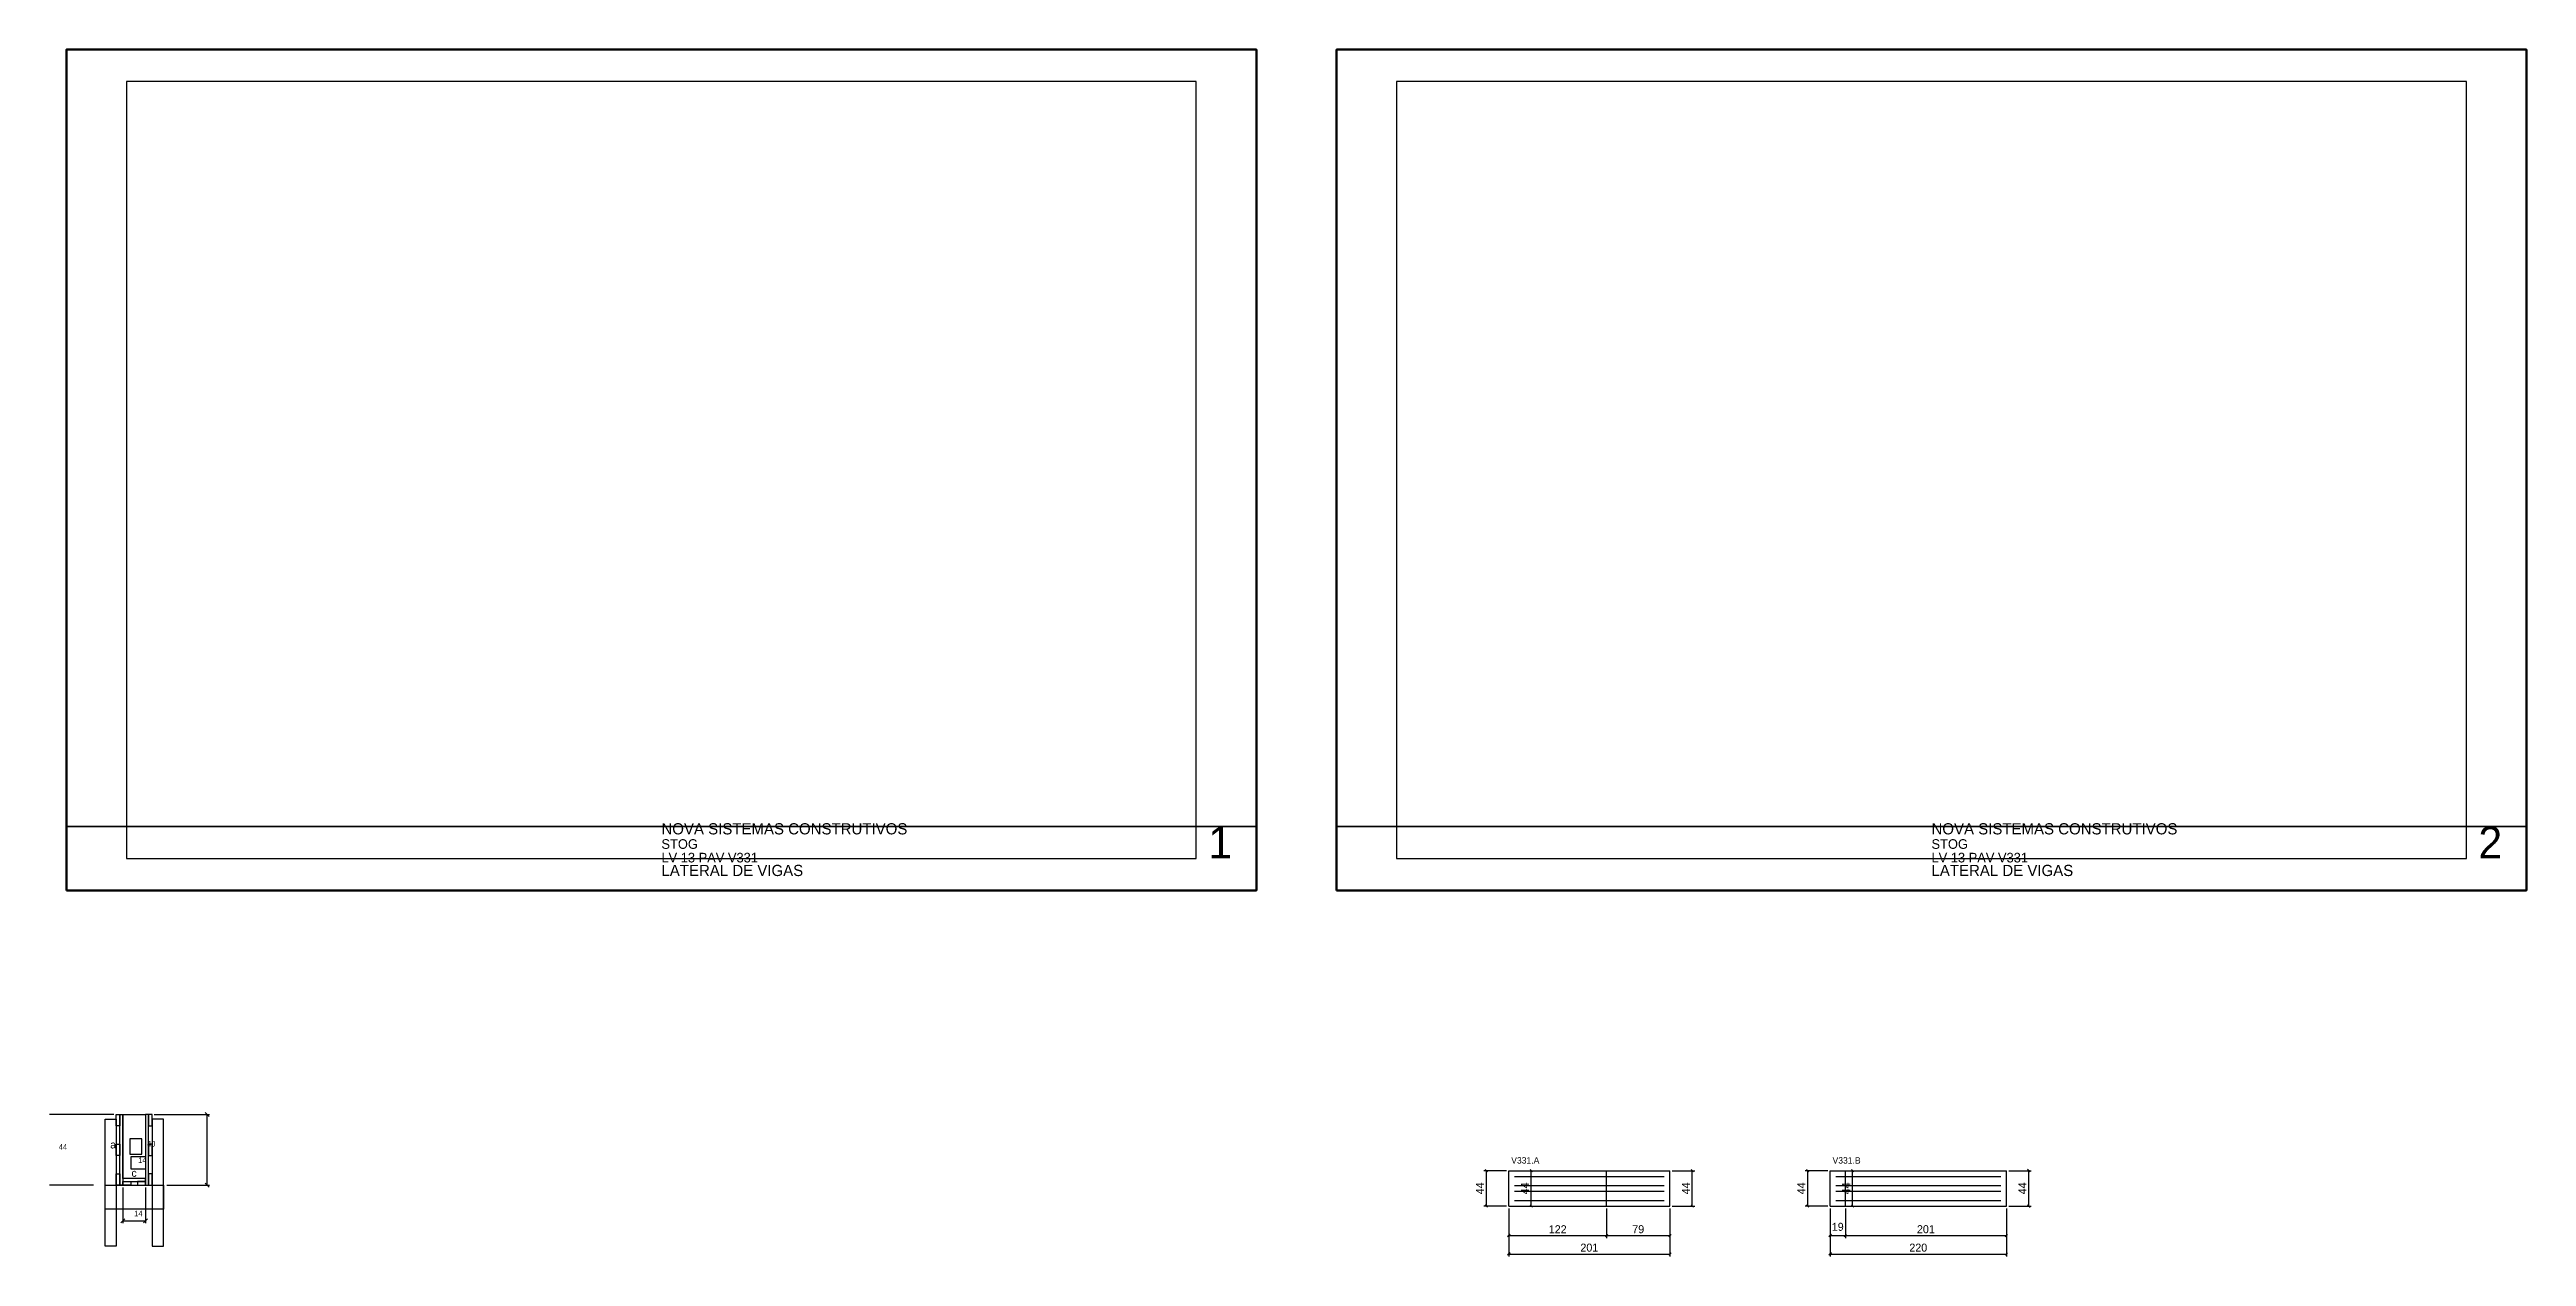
# Model space of a CAD drawing. Extents: x -9000 to 3070, y -257 to 1250.
# Drawn here: x -21 to 3070, y -257 to 1250 of the extents above.
import ezdxf

# ---------------------------------------------------------------- set-up
doc = ezdxf.new("R2010")
doc.units = 0
for name, color, linetype in [('CARIMBO', 255, 'Continuous'), ('CONCRETO', 251, 'Continuous'), ('COTA', 241, 'Continuous'), ('Cota Seção (2x)', 241, 'Continuous'), ('detalhes', 7, 'Continuous'), ('Folhas', 255, 'Continuous'), ('Madeira', 126, 'Continuous'), ('NOMENCLATURA', 7, 'Continuous'), ('Painéis', 200, 'Continuous'), ('SARR_2.2x7', 40, 'Continuous'), ('SARR_3.5x7', 81, 'Continuous')]:
    doc.layers.add(name, color=color, linetype=linetype)
doc.dimstyles.new('PAINEL', dxfattribs={"dimtxt": 10, "dimasz": 3, "dimexe": 3, "dimexo": 3, "dimgap": 3, "dimtad": 1, "dimblk": 'OBLIQUE', "dimblk1": 'OBLIQUE', "dimcen": 2.5, "dimclrd": 4, "dimclre": 4, "dimclrt": 240, "dimazin": 3, "dimtfac": 1, "dimtmove": 0, "dimatfit": 3})

# ---------------------------------------------------------------- blocks, each defined once
blk = doc.blocks.new('_OBLIQUE')
at = {"color": 0, "linetype": 'BYBLOCK'}
blk.add_line((-0.5, -0.5), (0.5, 0.5), dxfattribs=at)

msp = doc.modelspace()

# ---------------------------------------------------------------- linework, layer by layer
at = {"layer": 'CARIMBO', "lineweight": 35}
for p, q in [((0, 280), (1485, 280)), ((1585, 280), (3070, 280))]:
    msp.add_line(p, q, dxfattribs=at)
at = {"layer": 'CONCRETO', "color": 251}
msp.add_lwpolyline([(70.5, -79.75), (98.5, -79.75), (98.5, -107.75), (98.5, -159.75), (70.5, -159.75), (70.5, -79.75)], dxfattribs=at)
at = {"layer": 'COTA', "color": 4}
for p, q in [((59.1, -79.75), (-21.157, -79.75)), ((109.5, -79.75), (178.372, -79.75)), ((175.372, -167.75), (175.372, -79.75)), ((33.9, -167.75), (-21.157, -167.75)), ((70.5, -170.75), (70.5, -215.477)), ((98.5, -170.75), (98.5, -215.477)), ((125.1, -167.75), (178.372, -167.75)), ((70.5, -212.477), (98.5, -212.477))]:
    msp.add_line(p, q, dxfattribs=at)
at = {"layer": 'COTA'}
for points in [[(177.872, -82.25), (172.872, -77.25)], [(172.872, -165.25), (177.872, -170.25)], [(73, -209.977), (68, -214.977)], [(96, -214.977), (101, -209.977)]]:
    msp.add_lwpolyline(points, dxfattribs=at)
at = {"layer": 'Cota Seção (2x)', "color": 180}
for p, q in [((79, -110.083), (79, -129.417)), ((94, -110.083), (79, -110.083)), ((94, -129.417), (94, -110.083)), ((79, -129.417), (94, -129.417)), ((80.167, -132.75), (80.167, -147.75)), ((98.833, -132.75), (80.167, -132.75)), ((80.167, -147.75), (98.833, -147.75)), ((98.833, -147.75), (98.833, -132.75))]:
    msp.add_line(p, q, dxfattribs=at)
at = {"layer": 'Folhas', "lineweight": 50}
for points in [[(0, 200), (1485, 200), (1485, 1250), (0, 1250)], [(1585, 200), (3070, 200), (3070, 1250), (1585, 1250)]]:
    msp.add_lwpolyline(points, close=True, dxfattribs=at)
at = {"layer": 'Folhas', "lineweight": 25}
for points in [[(75, 240), (1410, 240), (1410, 1210), (75, 1210)], [(1660, 240), (2995, 240), (2995, 1210), (1660, 1210)]]:
    msp.add_lwpolyline(points, close=True, dxfattribs=at)
at = {"layer": 'Madeira', "color": 126}
for points in [[(66.5, -93.75), (62.1, -93.75), (62.1, -79.75), (66.5, -79.75), (66.5, -93.75)], [(102.5, -93.75), (106.9, -93.75), (106.9, -79.75), (102.5, -79.75), (102.5, -93.75)], [(66.5, -130.75), (62.1, -130.75), (62.1, -116.75), (66.5, -116.75), (66.5, -130.75)], [(102.5, -130.75), (106.9, -130.75), (106.9, -116.75), (102.5, -116.75), (102.5, -130.75)], [(66.5, -167.75), (62.1, -167.75), (62.1, -153.75), (66.5, -153.75), (66.5, -167.75)], [(102.5, -167.75), (106.9, -167.75), (106.9, -153.75), (102.5, -153.75), (102.5, -167.75)], [(70.5, -167.75), (70.5, -163.35), (80.5, -163.35), (80.5, -167.75), (70.5, -167.75)], [(98.5, -167.75), (98.5, -163.35), (88.5, -163.35), (88.5, -167.75), (98.5, -167.75)]]:
    msp.add_lwpolyline(points, dxfattribs=at)
at = {"layer": 'Painéis'}
for p, q in [((1800, -150), (1922, -150)), ((1800, -194), (1800, -150)), ((1922, -194), (1922, -150)), ((1922, -194), (1922, -150)), ((1922, -150), (2001, -150)), ((1922, -194), (1922, -150)), ((2001, -194), (2001, -150)), ((2201, -150), (2220, -150)), ((2201, -194), (2201, -150)), ((2220, -194), (2220, -150)), ((2220, -194), (2220, -150)), ((2220, -150), (2421, -150)), ((2220, -194), (2220, -150)), ((2421, -194), (2421, -150)), ((1800, -194), (1922, -194)), ((1922, -194), (2001, -194)), ((2201, -194), (2220, -194)), ((2220, -194), (2421, -194))]:
    msp.add_line(p, q, dxfattribs=at)
at = {"layer": 'Painéis', "color": 200}
for points in [[(66.5, -79.75), (70.5, -79.75), (70.5, -167.75), (66.5, -167.75), (66.5, -79.75)], [(102.5, -79.75), (98.5, -79.75), (98.5, -167.75), (102.5, -167.75), (102.5, -79.75)], [(98.5, -163.35), (98.5, -159.75), (70.5, -159.75), (70.5, -163.35), (98.5, -163.35)]]:
    msp.add_lwpolyline(points, dxfattribs=at)
at = {"layer": 'SARR_2.2x7'}
for points in [[(1807, -157), (1922, -157)], [(1807, -157), (1922, -157)], [(1807, -168.5), (1922, -168.5)], [(1807, -168.5), (1922, -168.5)], [(1807, -175.5), (1922, -175.5)], [(1807, -175.5), (1922, -175.5)], [(1922, -157), (1994, -157)], [(1922, -157), (1994, -157)], [(1922, -168.5), (1994, -168.5)], [(1922, -168.5), (1994, -168.5)], [(1922, -175.5), (1994, -175.5)], [(1922, -175.5), (1994, -175.5)], [(2208, -157), (2220, -157)], [(2208, -157), (2220, -157)], [(2208, -168.5), (2220, -168.5)], [(2208, -168.5), (2220, -168.5)], [(2208, -175.5), (2220, -175.5)], [(2208, -175.5), (2220, -175.5)], [(2220, -157), (2414, -157)], [(2220, -157), (2414, -157)], [(2220, -168.5), (2414, -168.5)], [(2220, -168.5), (2414, -168.5)], [(2220, -175.5), (2414, -175.5)], [(2220, -175.5), (2414, -175.5)], [(1807, -187), (1922, -187)], [(1807, -187), (1922, -187)], [(1922, -187), (1994, -187)], [(1922, -187), (1994, -187)], [(2208, -187), (2220, -187)], [(2208, -187), (2220, -187)], [(2220, -187), (2414, -187)], [(2220, -187), (2414, -187)]]:
    msp.add_lwpolyline(points, dxfattribs=at)
at = {"layer": 'SARR_3.5x7', "color": 81}
for points in [[(48.1, -85.75), (62.1, -85.75), (62.1, -244.228), (48.1, -244.228), (48.1, -85.75)], [(120.9, -85.75), (106.9, -85.75), (106.9, -244.228), (120.9, -244.228), (120.9, -85.75)], [(48.1, -167.75), (120.9, -167.75), (120.9, -197.808), (48.1, -197.808), (48.1, -167.75)]]:
    msp.add_lwpolyline(points, dxfattribs=at)

# ---------------------------------------------------------------- texts
at = {"layer": 'CARIMBO'}
for s, height, p in [('NOVA SISTEMAS CONSTRUTIVOS', 14, (742.5, 270)), ('1', 40, (1425, 240)), ('NOVA SISTEMAS CONSTRUTIVOS', 14, (2327.5, 270)), ('2', 40, (3010, 240)), ('STOG', 12, (742.5, 252)), ('STOG', 12, (2327.5, 252)), ('LV 13 PAV V331', 12, (742.5, 235)), ('LATERAL DE VIGAS', 14, (742.5, 218)), ('LV 13 PAV V331', 12, (2327.5, 235)), ('LATERAL DE VIGAS', 14, (2327.5, 218))]:
    msp.add_text(s, height=height, dxfattribs=at).set_placement(p)
at = {"layer": 'COTA', "color": 1}
for s, p in [('44', (-9.657, -123.75)), ('14', (84.5, -206.977))]:
    msp.add_text(s, height=7, dxfattribs=at).set_placement(p)
at = {"layer": 'Cota Seção (2x)', "color": 1}
for s, p in [('40', (100.5, -119.75)), ('14', (89.5, -140.25))]:
    msp.add_text(s, height=7, dxfattribs=at).set_placement(p)
at = {"layer": 'detalhes', "color": 4}
for s, p in [('a', (54.671, -122.117)), ('c', (81.1, -157.514))]:
    msp.add_text(s, height=9.6, dxfattribs=at).set_placement(p)
at = {"layer": 'NOMENCLATURA'}
for s, p in [('V331.A', (1803, -141)), ('V331.B', (2204, -141))]:
    msp.add_text(s, height=8, dxfattribs=at).set_placement(p)

# ---------------------------------------------------------------- dimensions: what is measured, and where the dimension line sits
at = {"layer": 'COTA'}
for base, p1, p2 in [((1772, -194), (1800, -194), (1800, -150)), ((1828, -194), (1800, -194), (1800, -150)), ((2029, -194), (2001, -194), (2001, -150)), ((2029, -194), (2001, -194), (2001, -150)), ((2173, -194), (2201, -194), (2201, -150)), ((2229, -194), (2201, -194), (2201, -150)), ((2449, -194), (2421, -194), (2421, -150)), ((2449, -194), (2421, -194), (2421, -150))]:
    msp.add_linear_dim(base=base, p1=p1, p2=p2, angle=90, dimstyle='PAINEL', dxfattribs=at).render()
for base, p1, p2 in [((1800, -231), (1800, -194), (1922, -194)), ((1800, -254), (1800, -194), (2001, -194)), ((1922, -231), (1922, -194), (2001, -194)), ((2201, -231), (2201, -194), (2220, -194)), ((2201, -254), (2201, -194), (2421, -194)), ((2220, -231), (2220, -194), (2421, -194))]:
    msp.add_linear_dim(base=base, p1=p1, p2=p2, dimstyle='PAINEL', dxfattribs=at).render()

doc.saveas('drawing.dxf')
